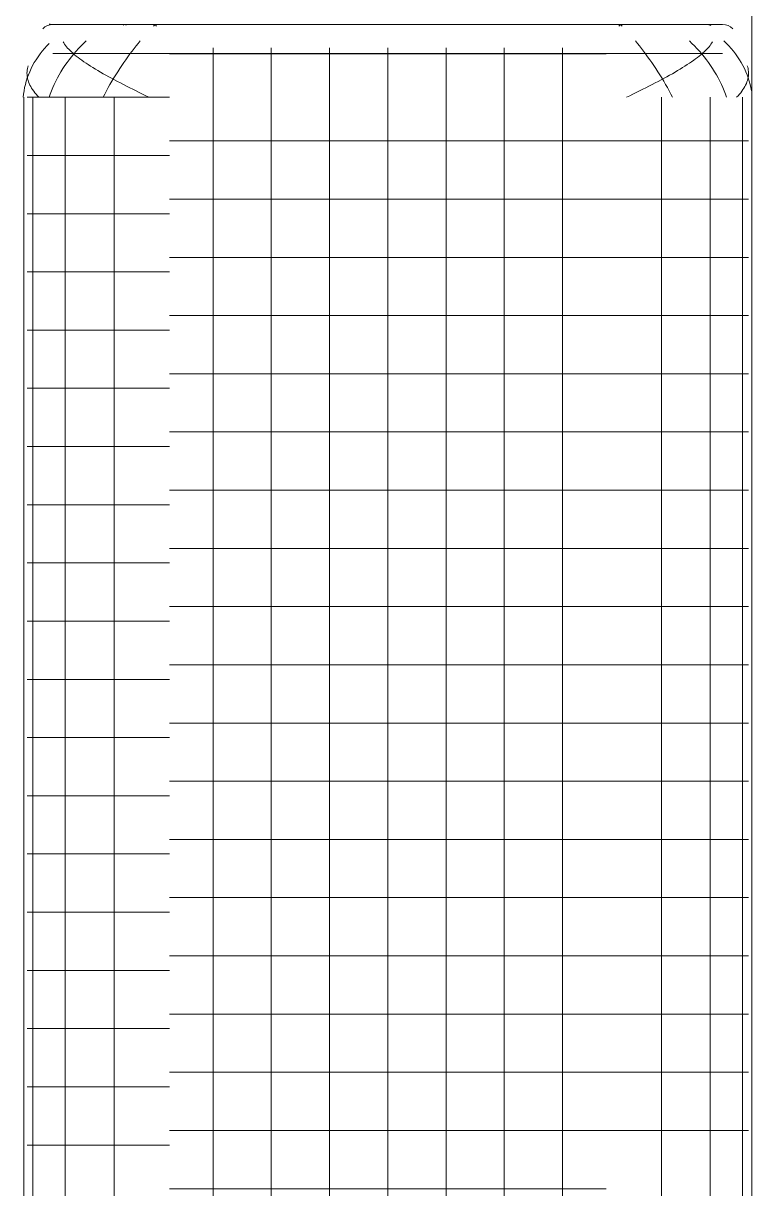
# Model space of a CAD drawing. Header units: millimetres. Extents: x 586.5 to 618.3, y 239.1 to 272.6.
# Drawn here: x 593.6719 to 593.922, y 269.8604 to 270.2608 of the extents above; entities that cross this region are included whole.
import ezdxf

# ---------------------------------------------------------------- set-up
doc = ezdxf.new("R2010")
doc.units = ezdxf.units.MM
doc.header["$LTSCALE"] = 75
doc.layers.add('A Arquitetura LRZ', color=252, linetype='Continuous', lineweight=9)
doc.layers.add('A Mobiliário LRZ', color=253, linetype='Continuous', lineweight=9)

msp = doc.modelspace()

# ---------------------------------------------------------------- linework, layer by layer
at = {"layer": 'A Arquitetura LRZ'}
msp.add_line((593.9220434448682, 271.410403712667), (593.9220434448682, 263.610403712667), dxfattribs=at)
at = {"layer": 'A Mobiliário LRZ'}
for p, q in [((593.682045776059, 270.260403712667), (593.6820434448682, 270.260403712667)), ((593.6820434448682, 270.260403712667), (593.6820754406018, 270.260403712667)), ((593.6820950391092, 270.260403712667), (593.682045776059, 270.260403712667)), ((593.6820754406018, 270.260403712667), (593.6821713766161, 270.260403712667)), ((593.6822082110867, 270.260403712667), (593.6820950391092, 270.260403712667)), ((593.6821713766161, 270.260403712667), (593.682331099434, 270.260403712667)), ((593.6823851109406, 270.260403712667), (593.6822082110867, 270.260403712667)), ((593.682331099434, 270.260403712667), (593.6825543535332, 270.260403712667)), ((593.6826254556687, 270.260403712667), (593.6823851109406, 270.260403712667)), ((593.6825543535332, 270.260403712667), (593.6828407817545, 270.260403712667)), ((593.6829288607707, 270.260403712667), (593.6826254556687, 270.260403712667)), ((593.6828407817545, 270.260403712667), (593.6831899258741, 270.260403712667)), ((593.6832948408635, 270.260403712667), (593.6829288607707, 270.260403712667)), ((593.6831899258741, 270.260403712667), (593.6836012273358, 270.260403712667)), ((593.6837228104566, 270.260403712667), (593.6832948408635, 270.260403712667)), ((593.6836012273358, 270.260403712667), (593.6840740281449, 270.260403712667)), ((593.6842120848902, 270.260403712667), (593.6837228104566, 270.260403712667)), ((593.6840740281449, 270.260403712667), (593.6846075719211, 270.260403712667)), ((593.6847618814295, 270.260403712667), (593.6842120848902, 270.260403712667)), ((593.6846075719211, 270.260403712667), (593.6852010051081, 270.260403712667)), ((593.6853713205173, 270.260403712667), (593.6847618814295, 270.260403712667)), ((593.6852010051081, 270.260403712667), (593.6858533783394, 270.260403712667)), ((593.6860394271812, 270.260403712667), (593.6853713205173, 270.260403712667)), ((593.6858533783394, 270.260403712667), (593.686563647957, 270.260403712667)), ((593.6867651325928, 270.260403712667), (593.6860394271812, 270.260403712667)), ((593.686563647957, 270.260403712667), (593.6873306776811, 270.260403712667)), ((593.6875472757785, 270.260403712667), (593.6867651325928, 270.260403712667)), ((593.6873306776811, 270.260403712667), (593.6881532404277, 270.260403712667)), ((593.6883846054759, 270.260403712667), (593.6875472757785, 270.260403712667)), ((593.6881532404277, 270.260403712667), (593.6890300202718, 270.260403712667)), ((593.6892757821362, 270.260403712667), (593.6883846054759, 270.260403712667)), ((593.6890300202718, 270.260403712667), (593.6899596145529, 270.260403712667)), ((593.6902193800668, 270.260403712667), (593.6892757821362, 270.260403712667)), ((593.6899596145529, 270.260403712667), (593.6909405361182, 270.260403712667)), ((593.6912138897122, 270.260403712667), (593.6902193800668, 270.260403712667)), ((593.6909405361182, 270.260403712667), (593.6919712157026, 270.260403712667)), ((593.6922577200694, 270.260403712667), (593.6912138897122, 270.260403712667)), ((593.6919712157026, 270.260403712667), (593.6930500044385, 270.260403712667)), ((593.6933492012322, 270.260403712667), (593.6922577200694, 270.260403712667)), ((593.6930500044385, 270.260403712667), (593.6941751764944, 270.260403712667)), ((593.6944865870638, 270.260403712667), (593.6933492012322, 270.260403712667)), ((593.6941751764944, 270.260403712667), (593.6953449318346, 270.260403712667)), ((593.6956680579893, 270.260403712667), (593.6944865870638, 270.260403712667)), ((593.6953449318346, 270.260403712667), (593.6965573991002, 270.260403712667)), ((593.6968917239075, 270.260403712667), (593.6956680579893, 270.260403712667)), ((593.6965573991002, 270.260403712667), (593.6978106386025, 270.260403712667)), ((593.6981556272137, 270.260403712667), (593.6968917239075, 270.260403712667)), ((593.6978106386025, 270.260403712667), (593.6991026454253, 270.260403712667)), ((593.6994577459324, 270.260403712667), (593.6981556272137, 270.260403712667)), ((593.6991026454253, 270.260403712667), (593.7004313526335, 270.260403712667)), ((593.7007959969513, 270.260403712667), (593.6994577459324, 270.260403712667)), ((593.7004313526335, 270.260403712667), (593.7017946345788, 270.260403712667)), ((593.7021682393545, 270.260403712667), (593.7007959969513, 270.260403712667)), ((593.7017946345788, 270.260403712667), (593.7031903103012, 270.260403712667)), ((593.7035722778465, 270.260403712667), (593.7021682393545, 270.260403712667)), ((593.7031903103012, 270.260403712667), (593.7046161470171, 270.260403712667)), ((593.7050058662655, 270.260403712667), (593.7035722778465, 270.260403712667)), ((593.7046161470171, 270.260403712667), (593.7060698636919, 270.260403712667)), ((593.7064667111758, 270.260403712667), (593.7050058662655, 270.260403712667)), ((593.7060698636919, 270.260403712667), (593.7075491346891, 270.260403712667)), ((593.7061816753614, 270.2601430525013), (593.7066919339363, 270.2604044384303)), ((593.7079524755372, 270.260403712667), (593.7064667111758, 270.260403712667)), ((593.7066919339363, 270.2604029869038), (593.7072297325265, 270.2601332501953)), ((593.7075491346891, 270.260403712667), (593.7090515934906, 270.260403712667)), ((593.7094607824436, 270.260403712667), (593.7079524755372, 270.260403712667)), ((593.7090515934906, 270.260403712667), (593.7105748364829, 270.260403712667)), ((593.7109892189256, 270.260403712667), (593.7094607824436, 270.260403712667)), ((593.7105748364829, 270.260403712667), (593.7121164268021, 270.260403712667)), ((593.7125353398111, 270.260403712667), (593.7109892189256, 270.260403712667)), ((593.7121164268021, 270.260403712667), (593.7136738982325, 270.260403712667)), ((593.7140966716364, 270.260403712667), (593.7125353398111, 270.260403712667)), ((593.7136738982325, 270.260403712667), (593.7152447591521, 270.260403712667)), ((593.7156707166037, 270.260403712667), (593.7140966716364, 270.260403712667)), ((593.7152447591521, 270.260403712667), (593.7168264965187, 270.260403712667)), ((593.7172549565767, 270.260403712667), (593.7156707166037, 270.260403712667)), ((593.717096957921, 270.260373185868), (593.7165161501744, 270.2597918494861)), ((593.7168264965187, 270.260403712667), (593.7184165798897, 270.260403712667)), ((593.717096957921, 270.260434239466), (593.7176580980296, 270.2598901046657)), ((593.7188468571094, 270.260403712667), (593.7172549565767, 270.260403712667)), ((593.7184165798897, 270.260403712667), (593.7200124654709, 270.260403712667)), ((593.7204438715007, 270.260403712667), (593.7188468571094, 270.260403712667)), ((593.7200124654709, 270.260403712667), (593.7216116001858, 270.260403712667)), ((593.7220434448682, 270.260403712667), (593.7204438715007, 270.260403712667)), ((593.7216116001858, 270.260403712667), (593.7220434448682, 270.260403712667)), ((593.8720434448682, 270.260403712667), (593.7220434448682, 270.260403712667)), ((593.7220434448682, 270.260403712667), (593.8720434448682, 270.260403712667)), ((593.8724752895505, 270.260403712667), (593.8720434448682, 270.260403712667)), ((593.8720434448682, 270.260403712667), (593.8736430182357, 270.260403712667)), ((593.8740744242656, 270.260403712667), (593.8724752895505, 270.260403712667)), ((593.8736430182357, 270.260403712667), (593.875240032627, 270.260403712667)), ((593.8756703098468, 270.260403712667), (593.8740744242656, 270.260403712667)), ((593.875240032627, 270.260403712667), (593.8768319331598, 270.260403712667)), ((593.8772603932177, 270.260403712667), (593.8756703098468, 270.260403712667)), ((593.8764287917068, 270.2598901046657), (593.8769899318154, 270.260434239466)), ((593.8768319331598, 270.260403712667), (593.8784161731328, 270.260403712667)), ((593.877570739562, 270.2597918494861), (593.8769899318154, 270.260373185868)), ((593.8788421305842, 270.260403712667), (593.8772603932177, 270.260403712667)), ((593.8784161731328, 270.260403712667), (593.8799902181, 270.260403712667)), ((593.8804129915038, 270.260403712667), (593.8788421305842, 270.260403712667)), ((593.8799902181, 270.260403712667), (593.8815515499252, 270.260403712667)), ((593.8819704629343, 270.260403712667), (593.8804129915038, 270.260403712667)), ((593.8815515499252, 270.260403712667), (593.8830976708108, 270.260403712667)), ((593.8835120532535, 270.260403712667), (593.8819704629343, 270.260403712667)), ((593.8830976708108, 270.260403712667), (593.8846261072929, 270.260403712667)), ((593.8850352962457, 270.260403712667), (593.8835120532535, 270.260403712667)), ((593.8846261072929, 270.260403712667), (593.8861344141992, 270.260403712667)), ((593.8865377550472, 270.260403712667), (593.8850352962457, 270.260403712667)), ((593.8861344141992, 270.260403712667), (593.8876201785606, 270.260403712667)), ((593.8880170260445, 270.260403712667), (593.8865377550472, 270.260403712667)), ((593.8876201785606, 270.260403712667), (593.8890810234708, 270.260403712667)), ((593.8894707427193, 270.260403712667), (593.8880170260445, 270.260403712667)), ((593.8890810234708, 270.260403712667), (593.8905146118899, 270.260403712667)), ((593.8908965794351, 270.260403712667), (593.8894707427193, 270.260403712667)), ((593.8905146118899, 270.260403712667), (593.891918650382, 270.260403712667)), ((593.8922922551575, 270.260403712667), (593.8908965794351, 270.260403712667)), ((593.891918650382, 270.260403712667), (593.893290892785, 270.260403712667)), ((593.893655537103, 270.260403712667), (593.8922922551575, 270.260403712667)), ((593.893290892785, 270.260403712667), (593.894629143804, 270.260403712667)), ((593.8949842443111, 270.260403712667), (593.893655537103, 270.260403712667)), ((593.894629143804, 270.260403712667), (593.8959312625227, 270.260403712667)), ((593.8962762511339, 270.260403712667), (593.8949842443111, 270.260403712667)), ((593.8959312625227, 270.260403712667), (593.897195165829, 270.260403712667)), ((593.8975294906361, 270.260403712667), (593.8962762511339, 270.260403712667)), ((593.897195165829, 270.260403712667), (593.8984188317471, 270.260403712667)), ((593.8987419579018, 270.260403712667), (593.8975294906361, 270.260403712667)), ((593.8984188317471, 270.260403712667), (593.8996003026726, 270.260403712667)), ((593.8999117132421, 270.260403712667), (593.8987419579018, 270.260403712667)), ((593.8996003026726, 270.260403712667), (593.9007376885041, 270.260403712667)), ((593.9010368852978, 270.260403712667), (593.8999117132421, 270.260403712667)), ((593.9007376885041, 270.260403712667), (593.901829169667, 270.260403712667)), ((593.9021156740339, 270.260403712667), (593.9010368852978, 270.260403712667)), ((593.901829169667, 270.260403712667), (593.9028730000241, 270.260403712667)), ((593.9031463536182, 270.260403712667), (593.9021156740339, 270.260403712667)), ((593.9028730000241, 270.260403712667), (593.9038675096697, 270.260403712667)), ((593.9041272751836, 270.260403712667), (593.9031463536182, 270.260403712667)), ((593.9038675096697, 270.260403712667), (593.9048111076003, 270.260403712667)), ((593.9050568694646, 270.260403712667), (593.9041272751836, 270.260403712667)), ((593.9048111076003, 270.260403712667), (593.9057022842605, 270.260403712667)), ((593.9059336493087, 270.260403712667), (593.9050568694646, 270.260403712667)), ((593.9057022842605, 270.260403712667), (593.9065396139579, 270.260403712667)), ((593.9067562120553, 270.260403712667), (593.9059336493087, 270.260403712667)), ((593.9065396139579, 270.260403712667), (593.9073217571436, 270.260403712667)), ((593.9075232417794, 270.260403712667), (593.9067562120553, 270.260403712667)), ((593.9073217571436, 270.260403712667), (593.9080474625553, 270.260403712667)), ((593.907338513676, 270.2601526979248), (593.9076677753685, 270.2604243701861)), ((593.908233511397, 270.260403712667), (593.9075232417794, 270.260403712667)), ((593.9076677753685, 270.2603830551479), (593.9079695785044, 270.260102401564)), ((593.9080474625553, 270.260403712667), (593.9087155692191, 270.260403712667)), ((593.9088858846283, 270.260403712667), (593.908233511397, 270.260403712667)), ((593.9087155692191, 270.260403712667), (593.909325008307, 270.260403712667)), ((593.9094793178153, 270.260403712667), (593.9088858846283, 270.260403712667)), ((593.909325008307, 270.260403712667), (593.9098748048461, 270.260403712667)), ((593.9100128615914, 270.260403712667), (593.9094793178153, 270.260403712667)), ((593.9098748048461, 270.260403712667), (593.9103640792798, 270.260403712667)), ((593.9104856624007, 270.260403712667), (593.9100128615914, 270.260403712667)), ((593.9103640792798, 270.260403712667), (593.910792048873, 270.260403712667)), ((593.9108969638623, 270.260403712667), (593.9104856624007, 270.260403712667)), ((593.910792048873, 270.260403712667), (593.9111580289656, 270.260403712667)), ((593.9112461079818, 270.260403712667), (593.9108969638623, 270.260403712667)), ((593.9111580289656, 270.260403712667), (593.9114614340677, 270.260403712667)), ((593.9115325362033, 270.260403712667), (593.9112461079818, 270.260403712667)), ((593.9114614340677, 270.260403712667), (593.9117017787959, 270.260403712667)), ((593.9117557903023, 270.260403712667), (593.9115325362033, 270.260403712667)), ((593.9117017787959, 270.260403712667), (593.9118786786497, 270.260403712667)), ((593.9119155131203, 270.260403712667), (593.9117557903023, 270.260403712667)), ((593.9118786786497, 270.260403712667), (593.9119918506273, 270.260403712667)), ((593.9120114491346, 270.260403712667), (593.9119155131203, 270.260403712667)), ((593.9119918506273, 270.260403712667), (593.9120411136774, 270.260403712667)), ((593.9120434448682, 270.260403712667), (593.9120114491346, 270.260403712667)), ((593.9120411136774, 270.260403712667), (593.9120434448682, 270.260403712667)), ((593.6791074040113, 270.2521485860615), (593.6783371036839, 270.2512263673586)), ((593.6799124850437, 270.2530458568704), (593.6791074040113, 270.2521485860615)), ((593.6807506930965, 270.2539168429571), (593.6799124850437, 270.2530458568704)), ((593.6854990886997, 270.2544822552313), (593.6857432503102, 270.2540668397038)), ((593.6857432503102, 270.2540668397038), (593.6860217109728, 270.253644713849)), ((593.6860217109728, 270.253644713849), (593.6863344182138, 270.2532160294423)), ((593.6863344182138, 270.2532160294423), (593.6866812713167, 270.2527809406171)), ((593.6866812713167, 270.2527809406171), (593.6870621213143, 270.2523396038097)), ((593.6870621213143, 270.2523396038097), (593.6874767710584, 270.2518921777026)), ((593.6874767710584, 270.2518921777026), (593.6879249753683, 270.251438823168)), ((593.6908465981134, 270.2521485860615), (593.6900087819748, 270.2512263673586)), ((593.6917018489077, 270.2530458568704), (593.6908465981134, 270.2521485860615)), ((593.6925726660443, 270.2539168429571), (593.6917018489077, 270.2530458568704)), ((593.6934571650805, 270.2547602466547), (593.6925726660443, 270.2539168429571)), ((593.7099085178745, 270.2521485860615), (593.709199843548, 270.2512263673586)), ((593.7106131884323, 270.2530458568704), (593.7099085178745, 270.2521485860615)), ((593.7113122108218, 270.2539168429571), (593.7106131884323, 270.2530458568704)), ((593.7120039723197, 270.2547602466547), (593.7113122108218, 270.2539168429571)), ((593.7370434448682, 270.2524540945735), (593.7370434448682, 270.2455974388277)), ((593.7570434448683, 270.2524540945735), (593.7570434448683, 270.2455974388277)), ((593.7770434448682, 270.2524540945735), (593.7770434448682, 270.2455974388277)), ((593.7970434448682, 270.2524540945735), (593.7970434448682, 270.2455974388277)), ((593.8170434448682, 270.2524540945735), (593.8170434448682, 270.2455974388277)), ((593.8370434448682, 270.2524540945735), (593.8370434448682, 270.2455974388277)), ((593.8570434448682, 270.2524540945735), (593.8570434448682, 270.2455974388277)), ((593.8827746789145, 270.2539168429571), (593.8820829174166, 270.2547602466547)), ((593.8834737013041, 270.2530458568704), (593.8827746789145, 270.2539168429571)), ((593.8841783718619, 270.2521485860615), (593.8834737013041, 270.2530458568704)), ((593.8848870461884, 270.2512263673585), (593.8841783718619, 270.2521485860615)), ((593.9015142236921, 270.2539168429571), (593.9006297246558, 270.2547602466547)), ((593.9023850408288, 270.2530458568704), (593.9015142236921, 270.2539168429571)), ((593.9032402916231, 270.2521485860615), (593.9023850408288, 270.2530458568704)), ((593.9040781077616, 270.2512263673585), (593.9032402916231, 270.2521485860615)), ((593.906610118678, 270.2518921777026), (593.9061619143681, 270.251438823168)), ((593.9070247684222, 270.2523396038097), (593.906610118678, 270.2518921777026)), ((593.9074056184196, 270.2527809406171), (593.9070247684222, 270.2523396038097)), ((593.9077524715226, 270.2532160294423), (593.9074056184196, 270.2527809406171)), ((593.9080651787635, 270.253644713849), (593.9077524715226, 270.2532160294423)), ((593.9083436394262, 270.2540668397038), (593.9080651787635, 270.253644713849)), ((593.9085878010368, 270.2544822552313), (593.9083436394262, 270.2540668397038)), ((593.9133361966399, 270.2539168429571), (593.9124665754002, 270.2547602466547)), ((593.9141744046926, 270.2530458568704), (593.9133361966399, 270.2539168429571)), ((593.9149794857251, 270.2521485860615), (593.9141744046926, 270.2530458568704)), ((593.9157497860524, 270.2512263673585), (593.9149794857251, 270.2521485860615)), ((593.676250436732, 270.2483239373724), (593.6756344532099, 270.2473160077453)), ((593.6769071347514, 270.2493126173827), (593.676250436732, 270.2483239373724)), ((593.6776031735077, 270.250280574759), (593.6769071347514, 270.2493126173827)), ((593.6783371036839, 270.2512263673586), (593.6776031735077, 270.250280574759)), ((593.6820434448682, 270.250403712667), (593.6820754406018, 270.250403712667)), ((593.6820754406018, 270.250403712667), (593.6821713766161, 270.250403712667)), ((593.6821713766161, 270.250403712667), (593.682331099434, 270.250403712667)), ((593.682331099434, 270.250403712667), (593.6825543535332, 270.250403712667)), ((593.6825543535332, 270.250403712667), (593.6828407817545, 270.250403712667)), ((593.6828407817545, 270.250403712667), (593.6831899258741, 270.250403712667)), ((593.6831899258741, 270.250403712667), (593.6836012273358, 270.250403712667)), ((593.6836012273358, 270.250403712667), (593.6840740281449, 270.250403712667)), ((593.6840740281449, 270.250403712667), (593.6846075719211, 270.250403712667)), ((593.6846075719211, 270.250403712667), (593.6852010051081, 270.250403712667)), ((593.6852010051081, 270.250403712667), (593.6858533783394, 270.250403712667)), ((593.6858533783394, 270.250403712667), (593.686563647957, 270.250403712667)), ((593.686563647957, 270.250403712667), (593.6873306776811, 270.250403712667)), ((593.6876182811925, 270.2483239373724), (593.6868683955071, 270.2473160077453)), ((593.6873306776811, 270.250403712667), (593.6881532404277, 270.250403712667)), ((593.6883928172297, 270.2493126173827), (593.6876182811925, 270.2483239373724)), ((593.6879249753683, 270.251438823168), (593.6884064412566, 270.2509797032095)), ((593.6881532404277, 270.250403712667), (593.6890300202718, 270.250403712667)), ((593.6891902478292, 270.250280574759), (593.6883928172297, 270.2493126173827)), ((593.6884064412566, 270.2509797032095), (593.688920828233, 270.2505149829036)), ((593.688920828233, 270.2505149829036), (593.6894677486854, 270.2500448293405)), ((593.6890300202718, 270.250403712667), (593.6899596145529, 270.250403712667)), ((593.6900087819748, 270.2512263673586), (593.6891902478292, 270.250280574759)), ((593.6894677486854, 270.2500448293405), (593.6900467683378, 270.2495694115639)), ((593.6899596145529, 270.250403712667), (593.6909405361182, 270.250403712667)), ((593.6900467683378, 270.2495694115639), (593.6906574067835, 270.2490889005103)), ((593.6906574067835, 270.2490889005103), (593.6912991380946, 270.2486034689475)), ((593.6909405361182, 270.250403712667), (593.6919712157026, 270.250403712667)), ((593.6912991380946, 270.2486034689475), (593.691971391505, 270.2481132914124)), ((593.6919712157026, 270.250403712667), (593.6930500044385, 270.250403712667)), ((593.691971391505, 270.2481132914124), (593.692673552167, 270.2476185441482)), ((593.692673552167, 270.2476185441482), (593.693404961979, 270.2471194050415)), ((593.6930500044385, 270.250403712667), (593.6941751764944, 270.250403712667)), ((593.6941751764944, 270.250403712667), (593.6953449318346, 270.250403712667)), ((593.6953449318346, 270.250403712667), (593.6965573991002, 270.250403712667)), ((593.6965573991002, 270.250403712667), (593.6978106386025, 270.250403712667)), ((593.6978106386025, 270.250403712667), (593.6991026454253, 270.250403712667)), ((593.6991026454253, 270.250403712667), (593.7004313526335, 270.250403712667)), ((593.7004313526335, 270.250403712667), (593.7017946345788, 270.250403712667)), ((593.7017946345788, 270.250403712667), (593.7031903103012, 270.250403712667)), ((593.7031903103012, 270.250403712667), (593.7046161470171, 270.250403712667)), ((593.7046161470171, 270.250403712667), (593.7060698636919, 270.250403712667)), ((593.7060698636919, 270.250403712667), (593.7075491346891, 270.250403712667)), ((593.7070666227413, 270.2483239373724), (593.7063588529112, 270.2473160077453)), ((593.7077771926878, 270.2493126173827), (593.7070666227413, 270.2483239373724)), ((593.7075491346891, 270.250403712667), (593.7090515934906, 270.250403712667)), ((593.7084888370621, 270.250280574759), (593.7077771926878, 270.2493126173827)), ((593.709199843548, 270.2512263673586), (593.7084888370621, 270.250280574759)), ((593.7090515934906, 270.250403712667), (593.7105748364829, 270.250403712667)), ((593.7105748364829, 270.250403712667), (593.7121164268021, 270.250403712667)), ((593.7121164268021, 270.250403712667), (593.7136738982325, 270.250403712667)), ((593.7136738982325, 270.250403712667), (593.7152447591521, 270.250403712667)), ((593.7152447591521, 270.250403712667), (593.7168264965187, 270.250403712667)), ((593.7168264965187, 270.250403712667), (593.7184165798897, 270.250403712667)), ((593.7184165798897, 270.250403712667), (593.7200124654709, 270.250403712667)), ((593.7200124654709, 270.250403712667), (593.7216116001858, 270.250403712667)), ((593.7216116001858, 270.250403712667), (593.7220434448682, 270.250403712667)), ((593.7220434448682, 270.250403712667), (593.8720434448682, 270.250403712667)), ((593.8720434448682, 270.250280574759), (593.7220434448682, 270.250280574759)), ((593.8720434448682, 270.250403712667), (593.8736430182357, 270.250403712667)), ((593.8736430182357, 270.250403712667), (593.875240032627, 270.250403712667)), ((593.875240032627, 270.250403712667), (593.8768319331598, 270.250403712667)), ((593.8768319331598, 270.250403712667), (593.8784161731328, 270.250403712667)), ((593.8784161731328, 270.250403712667), (593.8799902181, 270.250403712667)), ((593.8799902181, 270.250403712667), (593.8815515499252, 270.250403712667)), ((593.8815515499252, 270.250403712667), (593.8830976708108, 270.250403712667)), ((593.8830976708108, 270.250403712667), (593.8846261072929, 270.250403712667)), ((593.8846261072929, 270.250403712667), (593.8861344141992, 270.250403712667)), ((593.8855980526743, 270.250280574759), (593.8848870461884, 270.2512263673585)), ((593.8863096970487, 270.2493126173827), (593.8855980526743, 270.250280574759)), ((593.8861344141992, 270.250403712667), (593.8876201785606, 270.250403712667)), ((593.887020266995, 270.2483239373724), (593.8863096970487, 270.2493126173827)), ((593.8877280368253, 270.2473160077453), (593.887020266995, 270.2483239373724)), ((593.8876201785606, 270.250403712667), (593.8890810234708, 270.250403712667)), ((593.8890810234708, 270.250403712667), (593.8905146118899, 270.250403712667)), ((593.8905146118899, 270.250403712667), (593.891918650382, 270.250403712667)), ((593.891918650382, 270.250403712667), (593.893290892785, 270.250403712667)), ((593.893290892785, 270.250403712667), (593.894629143804, 270.250403712667)), ((593.894629143804, 270.250403712667), (593.8959312625227, 270.250403712667)), ((593.8959312625227, 270.250403712667), (593.897195165829, 270.250403712667)), ((593.897195165829, 270.250403712667), (593.8984188317471, 270.250403712667)), ((593.8984188317471, 270.250403712667), (593.8996003026726, 270.250403712667)), ((593.8996003026726, 270.250403712667), (593.9007376885041, 270.250403712667)), ((593.9014133375695, 270.2476185441482), (593.9006819277574, 270.2471194050415)), ((593.9007376885041, 270.250403712667), (593.901829169667, 270.250403712667)), ((593.9021154982313, 270.2481132914124), (593.9014133375695, 270.2476185441482)), ((593.901829169667, 270.250403712667), (593.9028730000241, 270.250403712667)), ((593.9027877516418, 270.2486034689475), (593.9021154982313, 270.2481132914124)), ((593.9034294829529, 270.2490889005103), (593.9027877516418, 270.2486034689475)), ((593.9028730000241, 270.250403712667), (593.9038675096697, 270.250403712667)), ((593.9040401213986, 270.2495694115639), (593.9034294829529, 270.2490889005103)), ((593.9038675096697, 270.250403712667), (593.9048111076003, 270.250403712667)), ((593.904619141051, 270.2500448293405), (593.9040401213986, 270.2495694115639)), ((593.9048966419073, 270.250280574759), (593.9040781077616, 270.2512263673585)), ((593.9051660615035, 270.2505149829036), (593.904619141051, 270.2500448293405)), ((593.9048111076003, 270.250403712667), (593.9057022842605, 270.250403712667)), ((593.9056940725067, 270.2493126173827), (593.9048966419073, 270.250280574759)), ((593.9056804484799, 270.2509797032095), (593.9051660615035, 270.2505149829036)), ((593.9061619143681, 270.251438823168), (593.9056804484799, 270.2509797032095)), ((593.906468608544, 270.2483239373724), (593.9056940725067, 270.2493126173827)), ((593.9057022842605, 270.250403712667), (593.9065396139579, 270.250403712667)), ((593.9072184942293, 270.2473160077453), (593.906468608544, 270.2483239373724)), ((593.9065396139579, 270.250403712667), (593.9073217571436, 270.250403712667)), ((593.9073217571436, 270.250403712667), (593.9080474625553, 270.250403712667)), ((593.9080474625553, 270.250403712667), (593.9087155692191, 270.250403712667)), ((593.9087155692191, 270.250403712667), (593.909325008307, 270.250403712667)), ((593.909325008307, 270.250403712667), (593.9098748048461, 270.250403712667)), ((593.9098748048461, 270.250403712667), (593.9103640792798, 270.250403712667)), ((593.9103640792798, 270.250403712667), (593.910792048873, 270.250403712667)), ((593.910792048873, 270.250403712667), (593.9111580289656, 270.250403712667)), ((593.9111580289656, 270.250403712667), (593.9114614340677, 270.250403712667)), ((593.9114614340677, 270.250403712667), (593.9117017787959, 270.250403712667)), ((593.9117017787959, 270.250403712667), (593.9118786786497, 270.250403712667)), ((593.9118786786497, 270.250403712667), (593.9119918506273, 270.250403712667)), ((593.9119918506273, 270.250403712667), (593.9120411136774, 270.250403712667)), ((593.9120411136774, 270.250403712667), (593.9120434448682, 270.250403712667)), ((593.9164837162288, 270.250280574759), (593.9157497860524, 270.2512263673585)), ((593.9171797549849, 270.2493126173827), (593.9164837162288, 270.250280574759)), ((593.9178364530044, 270.2483239373724), (593.9171797549849, 270.2493126173827)), ((593.9184524365265, 270.2473160077453), (593.9178364530044, 270.2483239373724)), ((593.6731405356957, 270.2442441521965), (593.6731143642911, 270.2437395210449)), ((593.6731143642911, 270.2437395210449), (593.6731216972735, 270.2432321053925)), ((593.6732000702508, 270.24474583028), (593.6731405356957, 270.2442441521965)), ((593.6732927848684, 270.2452443877141), (593.6732000702508, 270.24474583028)), ((593.6734184549301, 270.2457396579605), (593.6732927848684, 270.2452443877141)), ((593.6735768146696, 270.2462314755787), (593.6734184549301, 270.2457396579605)), ((593.6740433233654, 270.2441918680647), (593.6736023085882, 270.2431222099407)), ((593.6745297265769, 270.2452484328696), (593.6740433233654, 270.2441918680647)), ((593.6750604789676, 270.246290330198), (593.6745297265769, 270.2452484328696)), ((593.6756344532099, 270.2473160077453), (593.6750604789676, 270.246290330198)), ((593.6847835738673, 270.2441918680647), (593.6841489835296, 270.2431222099407)), ((593.6854493946414, 270.2452484328696), (593.6847835738673, 270.2441918680647)), ((593.6861448761258, 270.246290330198), (593.6854493946414, 270.2452484328696)), ((593.6868683955071, 270.2473160077453), (593.6861448761258, 270.246290330198)), ((593.693404961979, 270.2471194050415), (593.6941649204858, 270.2466160535575)), ((593.6941649204858, 270.2466160535575), (593.6949526858458, 270.2461086706764)), ((593.6949526858458, 270.2461086706764), (593.6957674758679, 270.2455974388277)), ((593.6957674758679, 270.2455974388277), (593.696608469113, 270.2450825418248)), ((593.696608469113, 270.2450825418248), (593.6974748060604, 270.2445641647989)), ((593.6974748060604, 270.2445641647989), (593.6983655903371, 270.2440424941324)), ((593.6983655903371, 270.2440424941324), (593.6992798900054, 270.2435177173921)), ((593.7042697022965, 270.2441918680647), (593.7035904915468, 270.2431222099407)), ((593.7049586548744, 270.2452484328696), (593.7042697022965, 270.2441918680647)), ((593.7056556175398, 270.246290330198), (593.7049586548744, 270.2452484328696)), ((593.7063588529112, 270.2473160077453), (593.7056556175398, 270.246290330198)), ((593.7370434448682, 270.2455974388277), (593.7370434448682, 270.235403712667)), ((593.7570434448683, 270.2455974388277), (593.7570434448683, 270.235403712667)), ((593.7770434448682, 270.2455974388277), (593.7770434448682, 270.235403712667)), ((593.7970434448682, 270.2455974388277), (593.7970434448682, 270.235403712667)), ((593.8170434448682, 270.2455974388277), (593.8170434448682, 270.235403712667)), ((593.8370434448682, 270.2455974388277), (593.8370434448682, 270.235403712667)), ((593.8570434448682, 270.2455974388277), (593.8570434448682, 270.235403712667)), ((593.8884312721965, 270.246290330198), (593.8877280368253, 270.2473160077453)), ((593.889128234862, 270.2452484328696), (593.8884312721965, 270.246290330198)), ((593.8898171874399, 270.2441918680647), (593.889128234862, 270.2452484328696)), ((593.8904963981896, 270.2431222099407), (593.8898171874399, 270.2441918680647)), ((593.8957212993994, 270.2440424941324), (593.8948069997309, 270.2435177173921)), ((593.8966120836759, 270.2445641647989), (593.8957212993994, 270.2440424941324)), ((593.8974784206234, 270.2450825418248), (593.8966120836759, 270.2445641647989)), ((593.8983194138684, 270.2455974388277), (593.8974784206234, 270.2450825418248)), ((593.8991342038905, 270.2461086706764), (593.8983194138684, 270.2455974388277)), ((593.8999219692506, 270.2466160535575), (593.8991342038905, 270.2461086706764)), ((593.9006819277574, 270.2471194050415), (593.8999219692506, 270.2466160535575)), ((593.9079420136106, 270.246290330198), (593.9072184942293, 270.2473160077453)), ((593.908637495095, 270.2452484328696), (593.9079420136106, 270.246290330198)), ((593.909303315869, 270.2441918680647), (593.908637495095, 270.2452484328696)), ((593.9099379062069, 270.2431222099407), (593.909303315869, 270.2441918680647)), ((593.9190264107688, 270.246290330198), (593.9184524365265, 270.2473160077453)), ((593.9195571631594, 270.2452484328696), (593.9190264107688, 270.246290330198)), ((593.920043566371, 270.2441918680647), (593.9195571631594, 270.2452484328696)), ((593.9204845811481, 270.2431222099407), (593.920043566371, 270.2441918680647)), ((593.9205100750668, 270.2462314755787), (593.9206684348063, 270.2457396579605)), ((593.9206684348063, 270.2457396579605), (593.9207941048679, 270.2452443877141)), ((593.9207941048679, 270.2452443877141), (593.9208868194855, 270.24474583028)), ((593.9208868194855, 270.24474583028), (593.9209463540407, 270.2442441521965)), ((593.9209463540407, 270.2442441521965), (593.9209725254452, 270.2437395210449)), ((593.9209725254452, 270.2437395210449), (593.920965192463, 270.2432321053925)), ((593.6725606129755, 270.2398506955694), (593.6723096962028, 270.2387447601283)), ((593.6728601455303, 270.2409500055284), (593.6725606129755, 270.2398506955694)), ((593.6732076308141, 270.2420410521626), (593.6728601455303, 270.2409500055284)), ((593.6731216972735, 270.2432321053925), (593.6731626337679, 270.2427220747369)), ((593.6731626337679, 270.2427220747369), (593.6732372305914, 270.2422095994492)), ((593.6736023085882, 270.2431222099407), (593.6732076308141, 270.2420410521626)), ((593.6732372305914, 270.2422095994492), (593.6733455021185, 270.241694850717)), ((593.6733455021185, 270.241694850717), (593.6734874202098, 270.2411780004876)), ((593.6734874202098, 270.2411780004876), (593.6736629142033, 270.2406592214099)), ((593.6736629142033, 270.2406592214099), (593.6738718709701, 270.2401386867775)), ((593.6738718709701, 270.2401386867775), (593.6741141350305, 270.2396165704701)), ((593.6741141350305, 270.2396165704701), (593.6743895087369, 270.239093046896)), ((593.6824474091841, 270.2398506955694), (593.6819522325882, 270.2387447601283)), ((593.6829794826635, 270.2409500055284), (593.6824474091841, 270.2398506955694)), ((593.6835471360831, 270.2420410521626), (593.6829794826635, 270.2409500055284)), ((593.6841489835296, 270.2431222099407), (593.6835471360831, 270.2420410521626)), ((593.6992798900054, 270.2435177173921), (593.700216738912, 270.2429900232614)), ((593.700216738912, 270.2429900232614), (593.7011751380896, 270.2424596014727)), ((593.7016284430053, 270.2398506955694), (593.7010052376397, 270.2387447601283)), ((593.7011751380896, 270.2424596014727), (593.7021540572155, 270.2419266427393)), ((593.7022681656807, 270.2409500055284), (593.7016284430053, 270.2398506955694)), ((593.7021540572155, 270.2419266427393), (593.7031524361183, 270.2413913386863)), ((593.7029227439536, 270.2420410521626), (593.7022681656807, 270.2409500055284)), ((593.7035904915468, 270.2431222099407), (593.7029227439536, 270.2420410521626)), ((593.7031524361183, 270.2413913386863), (593.704169186337, 270.2408538817824)), ((593.704169186337, 270.2408538817824), (593.7052031927235, 270.2403144652703)), ((593.7052031927235, 270.2403144652703), (593.7062533150903, 270.239773283097)), ((593.7062533150903, 270.239773283097), (593.7073183898985, 270.2392305298447)), ((593.8878335746462, 270.239773283097), (593.8867684998378, 270.2392305298447)), ((593.8888836970128, 270.2403144652703), (593.8878335746462, 270.239773283097)), ((593.8899177033993, 270.2408538817824), (593.8888836970128, 270.2403144652703)), ((593.8909344536181, 270.2413913386863), (593.8899177033993, 270.2408538817824)), ((593.8911641457828, 270.2420410521626), (593.8904963981896, 270.2431222099407)), ((593.891932832521, 270.2419266427393), (593.8909344536181, 270.2413913386863)), ((593.8918187240557, 270.2409500055284), (593.8911641457828, 270.2420410521626)), ((593.8924584467311, 270.2398506955694), (593.8918187240557, 270.2409500055284)), ((593.8929117516467, 270.2424596014727), (593.891932832521, 270.2419266427393)), ((593.8930816520967, 270.2387447601283), (593.8924584467311, 270.2398506955694)), ((593.8938701508245, 270.2429900232614), (593.8929117516467, 270.2424596014727)), ((593.8948069997309, 270.2435177173921), (593.8938701508245, 270.2429900232614)), ((593.9105397536533, 270.2420410521626), (593.9099379062069, 270.2431222099407)), ((593.9111074070728, 270.2409500055284), (593.9105397536533, 270.2420410521626)), ((593.9116394805523, 270.2398506955694), (593.9111074070728, 270.2409500055284)), ((593.9121346571482, 270.2387447601283), (593.9116394805523, 270.2398506955694)), ((593.9199727547058, 270.2396165704701), (593.9196973809995, 270.239093046896)), ((593.9202150187664, 270.2401386867775), (593.9199727547058, 270.2396165704701)), ((593.920423975533, 270.2406592214099), (593.9202150187664, 270.2401386867775)), ((593.9205994695267, 270.2411780004876), (593.920423975533, 270.2406592214099)), ((593.9208792589224, 270.2420410521626), (593.9204845811481, 270.2431222099407)), ((593.9207413876179, 270.241694850717), (593.9205994695267, 270.2411780004876)), ((593.920849659145, 270.2422095994492), (593.9207413876179, 270.241694850717)), ((593.9209242559685, 270.2427220747369), (593.920849659145, 270.2422095994492)), ((593.921226744206, 270.2409500055284), (593.9208792589224, 270.2420410521626)), ((593.920965192463, 270.2432321053925), (593.9209242559685, 270.2427220747369)), ((593.9215262767609, 270.2398506955694), (593.921226744206, 270.2409500055284)), ((593.9217771935336, 270.2387447601283), (593.9215262767609, 270.2398506955694)), ((593.6719558663339, 270.2365196110718), (593.6718537793321, 270.235403712667)), ((593.6721079593805, 270.2376338469191), (593.6719558663339, 270.2365196110718)), ((593.6723096962028, 270.2387447601283), (593.6721079593805, 270.2376338469191)), ((593.6743895087369, 270.239093046896), (593.674697752515, 270.2385682909334)), ((593.674697752515, 270.2385682909334), (593.6750385851708, 270.2380424778723)), ((593.6750385851708, 270.2380424778723), (593.6754116842573, 270.2375157833558)), ((593.6754116842573, 270.2375157833558), (593.6758166865033, 270.2369883833213)), ((593.6758166865033, 270.2369883833213), (593.6762531883028, 270.236460453942)), ((593.6762531883028, 270.236460453942), (593.6767207462643, 270.235932171568)), ((593.6767207462643, 270.235932171568), (593.6772188778185, 270.235403712667)), ((593.6810774716581, 270.2365196110718), (593.6807001450129, 270.235403712667)), ((593.681495197268, 270.2376338469191), (593.6810774716581, 270.2365196110718)), ((593.6819522325882, 270.2387447601283), (593.681495197268, 270.2376338469191)), ((593.6998148751921, 270.2365196110718), (593.6992508774542, 270.235403712667)), ((593.7004001821082, 270.2376338469191), (593.6998148751921, 270.2365196110718)), ((593.7010052376397, 270.2387447601283), (593.7004001821082, 270.2376338469191)), ((593.7073183898985, 270.2392305298447), (593.7083972319853, 270.2386864006604)), ((593.7083972319853, 270.2386864006604), (593.7094886363243, 270.2381410911855)), ((593.7094886363243, 270.2381410911855), (593.7105913798214, 270.2375947974862)), ((593.7105913798214, 270.2375947974862), (593.7117042231374, 270.2370477159824)), ((593.7117042231374, 270.2370477159824), (593.7128259125388, 270.2365000433771)), ((593.7128259125388, 270.2365000433771), (593.7139551817717, 270.2359519765863)), ((593.7139551817717, 270.2359519765863), (593.7150907539548, 270.235403712667)), ((593.8801317079648, 270.2359519765863), (593.8789961357816, 270.235403712667)), ((593.8812609771975, 270.2365000433771), (593.8801317079648, 270.2359519765863)), ((593.882382666599, 270.2370477159824), (593.8812609771975, 270.2365000433771)), ((593.8834955099151, 270.2375947974862), (593.882382666599, 270.2370477159824)), ((593.884598253412, 270.2381410911855), (593.8834955099151, 270.2375947974862)), ((593.8856896577512, 270.2386864006604), (593.884598253412, 270.2381410911855)), ((593.8867684998378, 270.2392305298447), (593.8856896577512, 270.2386864006604)), ((593.8936867076281, 270.2376338469191), (593.8930816520967, 270.2387447601283)), ((593.8942720145442, 270.2365196110718), (593.8936867076281, 270.2376338469191)), ((593.8948360122821, 270.235403712667), (593.8942720145442, 270.2365196110718)), ((593.9125916924684, 270.2376338469191), (593.9121346571482, 270.2387447601283)), ((593.9130094180783, 270.2365196110718), (593.9125916924684, 270.2376338469191)), ((593.9133867447235, 270.235403712667), (593.9130094180783, 270.2365196110718)), ((593.9173661434721, 270.235932171568), (593.9168680119178, 270.235403712667)), ((593.9178337014336, 270.236460453942), (593.9173661434721, 270.235932171568)), ((593.9182702032332, 270.2369883833213), (593.9178337014336, 270.236460453942)), ((593.9186752054792, 270.2375157833558), (593.9182702032332, 270.2369883833213)), ((593.9190483045656, 270.2380424778723), (593.9186752054792, 270.2375157833558)), ((593.9193891372214, 270.2385682909334), (593.9190483045656, 270.2380424778723)), ((593.9196973809995, 270.239093046896), (593.9193891372214, 270.2385682909334)), ((593.921978930356, 270.2376338469191), (593.9217771935336, 270.2387447601283)), ((593.6720434448682, 270.235403712667), (593.6720434448682, 269.485403712667)), ((593.6731848986896, 270.2354037129393), (593.6782380707587, 270.2354037129393)), ((593.6751716114514, 270.235403712667), (593.6751716114514, 269.485403712667)), ((593.6782380707587, 270.2354037129393), (593.6862765066815, 270.2354037129393)), ((593.6862765066815, 270.235403712667), (593.6862765066815, 269.485403712667)), ((593.6862765066815, 270.2354037129393), (593.6967524003342, 270.2354037129393)), ((593.6967524003342, 270.2354037129393), (593.7089518368763, 270.2354037129393)), ((593.7030282150076, 270.235403712667), (593.7030282150076, 269.485403712667)), ((593.7089518368763, 270.2354037129393), (593.7220434448682, 270.2354037129393)), ((593.7370434448682, 269.4854037107764), (593.7370434448682, 270.2354037301568)), ((593.7570434448681, 269.4854037082557), (593.7570434448681, 270.2354037275657)), ((593.7770434448682, 269.4854037057349), (593.7770434448682, 270.2354037249747)), ((593.7970434448682, 269.4854037032142), (593.7970434448682, 270.2354037223836)), ((593.8170434448682, 269.4854037006934), (593.8170434448682, 270.2354037197925)), ((593.8370434448682, 269.4854036981727), (593.8370434448682, 270.2354037172014)), ((593.8570434448682, 269.4854036956519), (593.8570434448682, 270.2354037146104)), ((593.8910586747288, 269.485403712667), (593.8910586747288, 270.235403712667)), ((593.9078103830549, 269.485403712667), (593.9078103830549, 270.235403712667)), ((593.918915278285, 269.485403712667), (593.918915278285, 270.235403712667)), ((593.8720434448682, 270.220403712667), (593.7220434448682, 270.220403712667)), ((593.8851350528602, 270.2204037125967), (593.8720434448682, 270.2204037125967)), ((593.8973344894023, 270.2204037125967), (593.8851350528602, 270.2204037125967)), ((593.9078103830549, 270.2204037125967), (593.8973344894023, 270.2204037125967)), ((593.9158488189777, 270.2204037125967), (593.9078103830549, 270.2204037125967)), ((593.9209019910468, 270.2204037125967), (593.9158488189777, 270.2204037125967)), ((593.6731848986896, 270.2154037129393), (593.6782380707587, 270.2154037129393)), ((593.6782380707587, 270.2154037129393), (593.6862765066815, 270.2154037129393)), ((593.6862765066815, 270.2154037129393), (593.6967524003342, 270.2154037129393)), ((593.6967524003342, 270.2154037129393), (593.7089518368763, 270.2154037129393)), ((593.7089518368763, 270.2154037129393), (593.7220434448682, 270.2154037129393)), ((593.8720434448682, 270.200403712667), (593.7220434448682, 270.200403712667)), ((593.8851350528602, 270.2004037125968), (593.8720434448682, 270.2004037125968)), ((593.8973344894023, 270.2004037125968), (593.8851350528602, 270.2004037125968)), ((593.9078103830549, 270.2004037125968), (593.8973344894023, 270.2004037125968)), ((593.9158488189777, 270.2004037125968), (593.9078103830549, 270.2004037125968)), ((593.9209019910468, 270.2004037125968), (593.9158488189777, 270.2004037125968)), ((593.6731848986896, 270.1954037129394), (593.6782380707587, 270.1954037129394)), ((593.6782380707587, 270.1954037129394), (593.6862765066815, 270.1954037129394)), ((593.6862765066815, 270.1954037129394), (593.6967524003342, 270.1954037129394)), ((593.6967524003342, 270.1954037129394), (593.7089518368763, 270.1954037129394)), ((593.7089518368763, 270.1954037129394), (593.7220434448682, 270.1954037129394)), ((593.8720434448682, 270.180403712667), (593.7220434448682, 270.180403712667)), ((593.8851350528602, 270.1804037125967), (593.8720434448682, 270.1804037125967)), ((593.8973344894023, 270.1804037125967), (593.8851350528602, 270.1804037125967)), ((593.9078103830549, 270.1804037125967), (593.8973344894023, 270.1804037125967)), ((593.9158488189777, 270.1804037125967), (593.9078103830549, 270.1804037125967)), ((593.9209019910468, 270.1804037125967), (593.9158488189777, 270.1804037125967)), ((593.6731848986896, 270.1754037129393), (593.6782380707587, 270.1754037129393)), ((593.6782380707587, 270.1754037129393), (593.6862765066815, 270.1754037129393)), ((593.6862765066815, 270.1754037129393), (593.6967524003342, 270.1754037129393)), ((593.6967524003342, 270.1754037129393), (593.7089518368763, 270.1754037129393)), ((593.7089518368763, 270.1754037129393), (593.7220434448682, 270.1754037129393)), ((593.8720434448682, 270.160403712667), (593.7220434448682, 270.160403712667)), ((593.8851350528602, 270.1604037125967), (593.8720434448682, 270.1604037125967)), ((593.8973344894023, 270.1604037125967), (593.8851350528602, 270.1604037125967)), ((593.9078103830549, 270.1604037125967), (593.8973344894023, 270.1604037125967)), ((593.9158488189778, 270.1604037125967), (593.9078103830549, 270.1604037125967)), ((593.9209019910468, 270.1604037125967), (593.9158488189778, 270.1604037125967)), ((593.6731848986896, 270.1554037129393), (593.6782380707587, 270.1554037129393)), ((593.6782380707587, 270.1554037129393), (593.6862765066815, 270.1554037129393)), ((593.6862765066815, 270.1554037129393), (593.6967524003342, 270.1554037129393)), ((593.6967524003342, 270.1554037129393), (593.7089518368763, 270.1554037129393)), ((593.7089518368763, 270.1554037129393), (593.7220434448682, 270.1554037129393)), ((593.8720434448682, 270.140403712667), (593.7220434448682, 270.140403712667)), ((593.8851350528602, 270.1404037125967), (593.8720434448682, 270.1404037125967)), ((593.8973344894023, 270.1404037125967), (593.8851350528602, 270.1404037125967)), ((593.9078103830549, 270.1404037125968), (593.8973344894023, 270.1404037125967)), ((593.9158488189778, 270.1404037125968), (593.9078103830549, 270.1404037125968)), ((593.9209019910468, 270.1404037125968), (593.9158488189778, 270.1404037125968)), ((593.6731848986896, 270.1354037129394), (593.6782380707587, 270.1354037129394)), ((593.6782380707587, 270.1354037129394), (593.6862765066815, 270.1354037129394)), ((593.6862765066815, 270.1354037129394), (593.6967524003342, 270.1354037129394)), ((593.6967524003342, 270.1354037129394), (593.7089518368763, 270.1354037129394)), ((593.7089518368763, 270.1354037129394), (593.7220434448682, 270.1354037129394)), ((593.8720434448682, 270.120403712667), (593.7220434448682, 270.120403712667)), ((593.8851350528602, 270.1204037125967), (593.8720434448682, 270.1204037125967)), ((593.8973344894023, 270.1204037125967), (593.8851350528602, 270.1204037125967)), ((593.9078103830549, 270.1204037125967), (593.8973344894023, 270.1204037125967)), ((593.9158488189778, 270.1204037125967), (593.9078103830549, 270.1204037125967)), ((593.9209019910468, 270.1204037125967), (593.9158488189778, 270.1204037125967)), ((593.6731848986896, 270.1154037129393), (593.6782380707587, 270.1154037129393)), ((593.6782380707587, 270.1154037129393), (593.6862765066815, 270.1154037129393)), ((593.6862765066815, 270.1154037129393), (593.6967524003342, 270.1154037129393)), ((593.6967524003342, 270.1154037129393), (593.7089518368763, 270.1154037129393)), ((593.7089518368763, 270.1154037129393), (593.7220434448682, 270.1154037129393)), ((593.8720434448682, 270.100403712667), (593.7220434448682, 270.100403712667)), ((593.8851350528602, 270.1004037125967), (593.8720434448682, 270.1004037125967)), ((593.8973344894023, 270.1004037125967), (593.8851350528602, 270.1004037125967)), ((593.9078103830549, 270.1004037125967), (593.8973344894023, 270.1004037125967)), ((593.9158488189778, 270.1004037125967), (593.9078103830549, 270.1004037125967)), ((593.9209019910468, 270.1004037125967), (593.9158488189778, 270.1004037125967)), ((593.6731848986896, 270.0954037129393), (593.6782380707587, 270.0954037129393)), ((593.6782380707587, 270.0954037129393), (593.6862765066815, 270.0954037129393)), ((593.6862765066815, 270.0954037129393), (593.6967524003342, 270.0954037129393)), ((593.6967524003342, 270.0954037129393), (593.7089518368763, 270.0954037129393)), ((593.7089518368763, 270.0954037129393), (593.7220434448682, 270.0954037129393)), ((593.8720434448682, 270.080403712667), (593.7220434448682, 270.080403712667)), ((593.8851350528602, 270.0804037125968), (593.8720434448682, 270.0804037125968)), ((593.8973344894023, 270.0804037125968), (593.8851350528602, 270.0804037125968)), ((593.9078103830549, 270.0804037125968), (593.8973344894023, 270.0804037125968)), ((593.9158488189777, 270.0804037125968), (593.9078103830549, 270.0804037125968)), ((593.9209019910468, 270.0804037125968), (593.9158488189777, 270.0804037125968)), ((593.6731848986896, 270.0754037129393), (593.6782380707587, 270.0754037129393)), ((593.6782380707587, 270.0754037129393), (593.6862765066815, 270.0754037129393)), ((593.6862765066815, 270.0754037129393), (593.6967524003342, 270.0754037129393)), ((593.6967524003342, 270.0754037129393), (593.7089518368763, 270.0754037129393)), ((593.7089518368763, 270.0754037129393), (593.7220434448682, 270.0754037129393)), ((593.8720434448682, 270.060403712667), (593.7220434448682, 270.060403712667)), ((593.8851350528602, 270.0604037125967), (593.8720434448682, 270.0604037125967)), ((593.8973344894023, 270.0604037125967), (593.8851350528602, 270.0604037125967)), ((593.9078103830549, 270.0604037125967), (593.8973344894023, 270.0604037125967)), ((593.9158488189777, 270.0604037125967), (593.9078103830549, 270.0604037125967)), ((593.9209019910468, 270.0604037125967), (593.9158488189777, 270.0604037125967)), ((593.6731848986896, 270.0554037129393), (593.6782380707587, 270.0554037129393)), ((593.6782380707587, 270.0554037129393), (593.6862765066815, 270.0554037129393)), ((593.6862765066815, 270.0554037129393), (593.6967524003342, 270.0554037129393)), ((593.6967524003342, 270.0554037129393), (593.7089518368763, 270.0554037129393)), ((593.7089518368763, 270.0554037129393), (593.7220434448682, 270.0554037129393)), ((593.8720434448682, 270.040403712667), (593.7220434448682, 270.040403712667)), ((593.8851350528602, 270.0404037125967), (593.8720434448682, 270.0404037125967)), ((593.8973344894023, 270.0404037125967), (593.8851350528602, 270.0404037125967)), ((593.9078103830549, 270.0404037125967), (593.8973344894023, 270.0404037125967)), ((593.9158488189777, 270.0404037125967), (593.9078103830549, 270.0404037125967)), ((593.9209019910468, 270.0404037125967), (593.9158488189777, 270.0404037125967)), ((593.6731848986896, 270.0354037129393), (593.6782380707587, 270.0354037129393)), ((593.6782380707587, 270.0354037129393), (593.6862765066815, 270.0354037129393)), ((593.6862765066815, 270.0354037129393), (593.6967524003342, 270.0354037129393)), ((593.6967524003342, 270.0354037129393), (593.7089518368763, 270.0354037129393)), ((593.7089518368763, 270.0354037129393), (593.7220434448682, 270.0354037129393)), ((593.8720434448682, 270.020403712667), (593.7220434448682, 270.020403712667)), ((593.8851350528602, 270.0204037125968), (593.8720434448682, 270.0204037125968)), ((593.8973344894023, 270.0204037125968), (593.8851350528602, 270.0204037125968)), ((593.9078103830549, 270.0204037125968), (593.8973344894023, 270.0204037125968)), ((593.9158488189777, 270.0204037125968), (593.9078103830549, 270.0204037125968)), ((593.9209019910468, 270.0204037125968), (593.9158488189777, 270.0204037125968)), ((593.6731848986896, 270.0154037129394), (593.6782380707587, 270.0154037129394)), ((593.6782380707587, 270.0154037129394), (593.6862765066815, 270.0154037129394)), ((593.6862765066815, 270.0154037129394), (593.6967524003342, 270.0154037129394)), ((593.6967524003342, 270.0154037129394), (593.7089518368763, 270.0154037129394)), ((593.7089518368763, 270.0154037129394), (593.7220434448682, 270.0154037129394)), ((593.8720434448682, 270.000403712667), (593.7220434448682, 270.000403712667)), ((593.8851350528602, 270.0004037125967), (593.8720434448682, 270.0004037125967)), ((593.8973344894023, 270.0004037125967), (593.8851350528602, 270.0004037125967)), ((593.9078103830549, 270.0004037125967), (593.8973344894023, 270.0004037125967)), ((593.9158488189777, 270.0004037125967), (593.9078103830549, 270.0004037125967)), ((593.9209019910468, 270.0004037125967), (593.9158488189777, 270.0004037125967)), ((593.6731848986896, 269.9954037129393), (593.6782380707587, 269.9954037129393)), ((593.6782380707587, 269.9954037129393), (593.6862765066815, 269.9954037129393)), ((593.6862765066815, 269.9954037129393), (593.6967524003342, 269.9954037129393)), ((593.6967524003342, 269.9954037129393), (593.7089518368763, 269.9954037129393)), ((593.7089518368763, 269.9954037129393), (593.7220434448682, 269.9954037129393)), ((593.8720434448682, 269.980403712667), (593.7220434448682, 269.980403712667)), ((593.8851350528602, 269.9804037125967), (593.8720434448682, 269.9804037125967)), ((593.8973344894023, 269.9804037125967), (593.8851350528602, 269.9804037125967)), ((593.9078103830549, 269.9804037125967), (593.8973344894023, 269.9804037125967)), ((593.9158488189777, 269.9804037125967), (593.9078103830549, 269.9804037125967)), ((593.9209019910468, 269.9804037125967), (593.9158488189777, 269.9804037125967)), ((593.6731848986896, 269.9754037129393), (593.6782380707587, 269.9754037129393)), ((593.6782380707587, 269.9754037129393), (593.6862765066815, 269.9754037129393)), ((593.6862765066815, 269.9754037129393), (593.6967524003342, 269.9754037129393)), ((593.6967524003342, 269.9754037129393), (593.7089518368763, 269.9754037129393)), ((593.7089518368763, 269.9754037129393), (593.7220434448682, 269.9754037129393)), ((593.8720434448682, 269.960403712667), (593.7220434448682, 269.960403712667)), ((593.8851350528602, 269.9604037125968), (593.8720434448682, 269.9604037125968)), ((593.8973344894023, 269.9604037125968), (593.8851350528602, 269.9604037125968)), ((593.9078103830549, 269.9604037125968), (593.8973344894023, 269.9604037125968)), ((593.9158488189777, 269.9604037125968), (593.9078103830549, 269.9604037125968)), ((593.9209019910468, 269.9604037125968), (593.9158488189777, 269.9604037125968)), ((593.6731848986896, 269.9554037129394), (593.6782380707587, 269.9554037129394)), ((593.6782380707587, 269.9554037129394), (593.6862765066815, 269.9554037129394)), ((593.6862765066815, 269.9554037129394), (593.6967524003342, 269.9554037129394)), ((593.6967524003342, 269.9554037129394), (593.7089518368763, 269.9554037129394)), ((593.7089518368763, 269.9554037129394), (593.7220434448682, 269.9554037129394)), ((593.8720434448682, 269.940403712667), (593.7220434448682, 269.940403712667)), ((593.8851350528602, 269.9404037125968), (593.8720434448682, 269.9404037125968)), ((593.8973344894023, 269.9404037125968), (593.8851350528602, 269.9404037125968)), ((593.9078103830549, 269.9404037125968), (593.8973344894023, 269.9404037125968)), ((593.9158488189777, 269.9404037125968), (593.9078103830549, 269.9404037125968)), ((593.9209019910468, 269.9404037125968), (593.9158488189777, 269.9404037125968)), ((593.6731848986896, 269.9354037129393), (593.6782380707587, 269.9354037129393)), ((593.6782380707587, 269.9354037129393), (593.6862765066815, 269.9354037129393)), ((593.6862765066815, 269.9354037129393), (593.6967524003342, 269.9354037129393)), ((593.6967524003342, 269.9354037129393), (593.7089518368763, 269.9354037129393)), ((593.7089518368763, 269.9354037129393), (593.7220434448682, 269.9354037129393)), ((593.8720434448682, 269.920403712667), (593.7220434448682, 269.920403712667)), ((593.8851350528602, 269.9204037125967), (593.8720434448682, 269.9204037125967)), ((593.8973344894023, 269.9204037125967), (593.8851350528602, 269.9204037125967)), ((593.9078103830549, 269.9204037125967), (593.8973344894023, 269.9204037125967)), ((593.9158488189777, 269.9204037125967), (593.9078103830549, 269.9204037125967)), ((593.9209019910468, 269.9204037125967), (593.9158488189777, 269.9204037125967)), ((593.6731848986896, 269.9154037129393), (593.6782380707587, 269.9154037129393)), ((593.6782380707587, 269.9154037129393), (593.6862765066815, 269.9154037129393)), ((593.6862765066815, 269.9154037129393), (593.6967524003342, 269.9154037129393)), ((593.6967524003342, 269.9154037129393), (593.7089518368763, 269.9154037129393)), ((593.7089518368763, 269.9154037129393), (593.7220434448682, 269.9154037129393)), ((593.8720434448682, 269.900403712667), (593.7220434448682, 269.900403712667)), ((593.8851350528602, 269.9004037125968), (593.8720434448682, 269.9004037125968)), ((593.8973344894023, 269.9004037125968), (593.8851350528602, 269.9004037125968)), ((593.9078103830549, 269.9004037125968), (593.8973344894023, 269.9004037125968)), ((593.9158488189777, 269.9004037125968), (593.9078103830549, 269.9004037125968)), ((593.9209019910468, 269.9004037125968), (593.9158488189777, 269.9004037125968)), ((593.6731848986896, 269.8954037129394), (593.6782380707587, 269.8954037129394)), ((593.6782380707587, 269.8954037129394), (593.6862765066815, 269.8954037129394)), ((593.6862765066815, 269.8954037129394), (593.6967524003342, 269.8954037129394)), ((593.6967524003342, 269.8954037129394), (593.7089518368763, 269.8954037129394)), ((593.7089518368763, 269.8954037129394), (593.7220434448682, 269.8954037129394)), ((593.8720434448682, 269.880403712667), (593.7220434448682, 269.880403712667)), ((593.8851350528602, 269.8804037125967), (593.8720434448682, 269.8804037125967)), ((593.8973344894023, 269.8804037125967), (593.8851350528602, 269.8804037125967)), ((593.9078103830549, 269.8804037125967), (593.8973344894023, 269.8804037125967)), ((593.9158488189777, 269.8804037125967), (593.9078103830549, 269.8804037125967)), ((593.9209019910468, 269.8804037125967), (593.9158488189777, 269.8804037125967)), ((593.6731848986896, 269.8754037129393), (593.6782380707587, 269.8754037129394)), ((593.6782380707587, 269.8754037129394), (593.6862765066815, 269.8754037129394)), ((593.6862765066815, 269.8754037129394), (593.6967524003342, 269.8754037129394)), ((593.6967524003342, 269.8754037129394), (593.7089518368763, 269.8754037129394)), ((593.7089518368763, 269.8754037129394), (593.7220434448682, 269.8754037129394)), ((593.8720434448682, 269.860403712667), (593.7220434448682, 269.860403712667))]:
    msp.add_line(p, q, dxfattribs=at)
for centre, radius, start, end in [((593.6820434448682, 270.255403712667), 0.005000000000000023, 90, 135.0000000002303), ((593.6820434448682, 270.265403712667), 0.005000000000000001, 255.0000000002707, 270), ((593.6820434448682, 270.265403712667), 0.005000000000000028, 270, 277.6299928508446), ((593.9120434448682, 270.255403712667), 0.005, 44.99999999976971, 90)]:
    msp.add_arc(centre, radius, start, end, dxfattribs=at)

doc.saveas('drawing.dxf')
